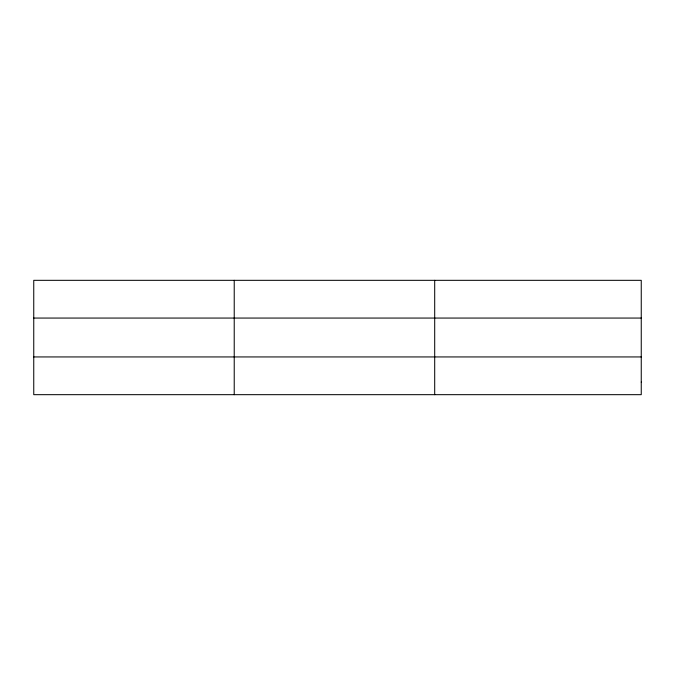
<?xml version="1.0" encoding="UTF-8"?>
<svg xmlns="http://www.w3.org/2000/svg" width="675" height="675" viewBox="0 0 675 675"><rect width="100%" height="100%" fill="white"/><g stroke="black" fill="none" stroke-linecap="round" stroke-linejoin="round"><path stroke-width="1.01" d="M234.225 280.327L234.225 394.673M434.7 280.327L434.7 394.673M33.75 318.06L641.25 318.06M33.75 356.94L641.25 356.94M641.25 382.092L641.25 394.673L33.75 394.673L33.75 280.327L641.25 280.327L641.25 382.092"/></g></svg>
